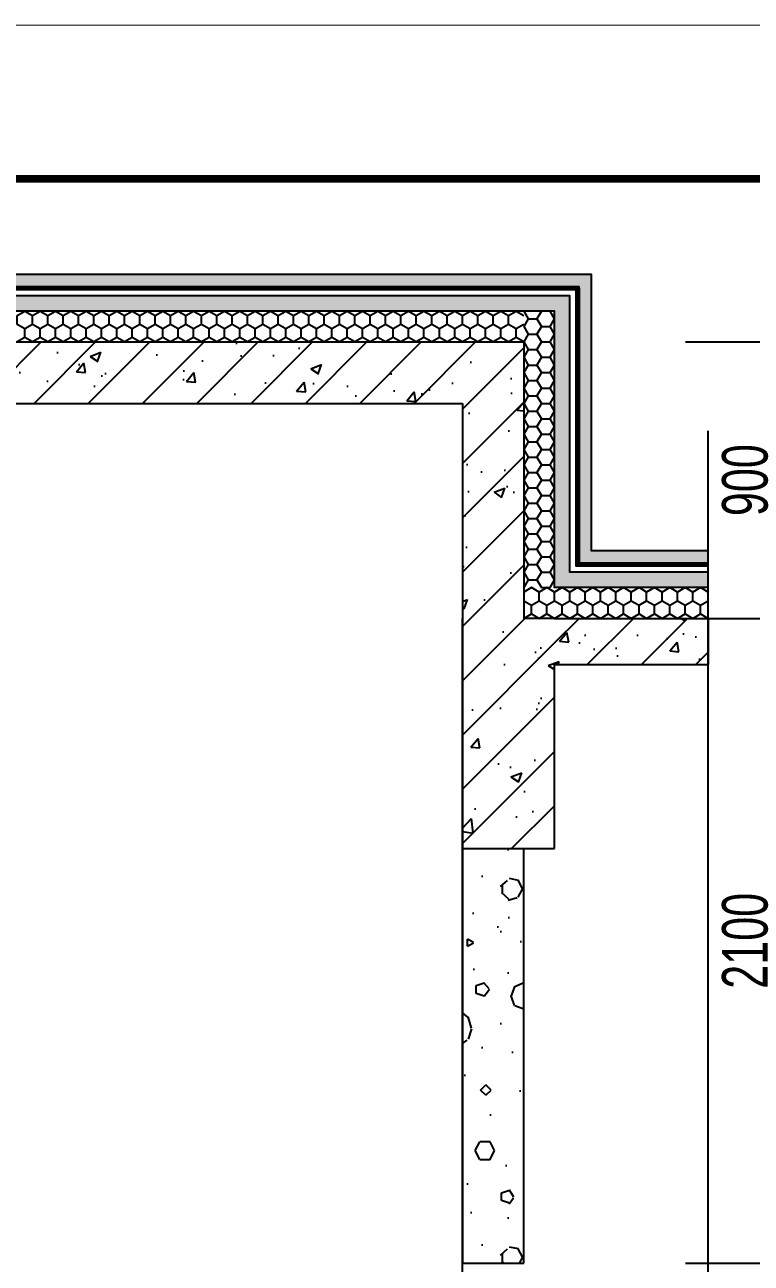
# Model space of a CAD drawing. Extents: x -26219 to 315419, y -160410 to -120810.
# Drawn here: x 289746 to 292111, y -130394 to -126361 of the extents above; entities that cross this region are included whole.
import ezdxf

# ---------------------------------------------------------------- set-up
doc = ezdxf.new("R2010")
doc.units = 0
doc.header["$LTSCALE"] = 1000
doc.header["$MEASUREMENT"] = 0
for name, color, linetype in [('01-标注_尺寸', 124, 'Continuous'), ('01-标注_符号', 200, 'Continuous'), ('05-填充_天正', 26, 'Continuous'), ('A-O_屋面', 201, 'Continuous'), ('A-O_防水层', 222, 'Continuous'), ('A-SUR_保温', 222, 'Continuous'), ('A_STR-砌块墙', 121, 'Continuous'), ('A_STR-砼墙', 51, 'Continuous'), ('A_STR-砼柱', 51, 'Continuous')]:
    doc.layers.add(name, color=color, linetype=linetype)
doc.styles.add('_TCH_DIM_T3', font='ros.shx', dxfattribs={"width": 0.705882, "bigfont": 'jd.shx'})
doc.dimstyles.new('_TCH_ARCH&&50', dxfattribs={"dimtxt": 148.75, "dimasz": 50, "dimexe": 125, "dimexo": 150, "dimgap": 63.125, "dimtad": 1, "dimdec": 0, "dimzin": 0, "dimdsep": 46, "dimtxsty": '_TCH_DIM_T3', "dimblk": 'ARCHTICK', "dimcen": 0.09, "dimclrt": 7, "dimazin": 2, "dimtfac": 1, "dimtdec": 0, "dimtix": 1, "dimtmove": 2, "dimatfit": 3, "dimfxl": 0, "dimtolj": 1, "dimtzin": 0, "dimarcsym": 0})
pattern_1 = [(45, (0, 0), (-88.38835, 88.38835), []), (50, (0, 0), (358.6301, -31.37607), [37.5, -412.5]), (355, (0, 0), (-69.37567, 376.09607), [30, -330]), (100.4514, (29.9, -2.6), (289.2547, 344.71977), [31.8701, -350.57106]), (46.1842, (0, 100), (533.6205, -82.7595), [56.25, -618.75]), (96.6356, (44.47, 93.1), (467.33135, 487.0589), [47.8051, -525.8565]), (351.1842, (0, 100), (467.331, 487.0593), [45, -495]), (21, (50, 75), (298.45353, -201.30945), [37.5, -412.5]), (326, (50, 75), (121.65767, 362.57502), [30, -330]), (71.4514, (74.87, 58.22), (420.1113, 161.26525), [31.8701, -350.57106]), (37.5, (0, 0), (6.07993, 166.446927), [0, -326, 0, -335, 0, -331.25]), (7.5, (0, 0), (131.53477, 197.20586), [0, -191, 0, -318.5, 0, -126.25]), (327.5, (-111.5, 0), (266.91122, -11.277436), [0, -125, 0, -390, 0, -517.5]), (317.5, (-161.5, 0), (291.59308, 50.05249), [0, -162.5, 0, -259, 0, -367.5])]

# ---------------------------------------------------------------- blocks, each defined once
blk = doc.blocks.new('图框-A1')
for points, const_width in [([(0, 0), (841, 0), (841, 594), (0, 594)], 0.05), ([(766, 584), (25, 584), (25, 10), (766, 10)], 0.5)]:
    blk.add_lwpolyline(points, close=True, dxfattribs=dict(const_width=const_width))
blk = doc.blocks.new('_ArchTick')
at = {"color": 0, "linetype": 'ByBlock', "const_width": 0.4}
blk.add_lwpolyline([(-0.5, -0.5), (0.5, 0.5)], dxfattribs=at)
blk = doc.blocks.new('*D1033')
at = {"layer": '01-标注_尺寸', "color": 0, "lineweight": -2, "transparency": 16777216}
for p, q in [((291896.6, -130394.1), (292353.8, -130394.1)), ((292228.8, -132794.1), (292228.8, -130394.1)), ((291896.6, -132794.1), (292353.8, -132794.1))]:
    blk.add_line(p, q, dxfattribs=at)
at = {"layer": 'Defpoints', "color": 0, "transparency": 16777216}
for p in [(291746.6, -130394.1), (292228.8, -130394.1), (291746.6, -132794.1)]:
    blk.add_point(p, dxfattribs=at)
at = {"layer": '01-标注_尺寸', "color": 0, "lineweight": -2, "transparency": 16777216, "xscale": 50, "yscale": 50, "zscale": 50}
for p, rotation in [((292228.8, -130394.1), 90), ((292228.8, -132794.1), 270)]:
    blk.add_blockref('_ArchTick', p, dxfattribs=dict(at, rotation=rotation))
at = {"layer": '01-标注_尺寸', "color": 7, "transparency": 16777216, "insert": (292091.3, -131594.1), "char_height": 148.75, "attachment_point": 5, "rotation": 90, "style": '_TCH_DIM_T3'}
blk.add_mtext('\\A1;2400', dxfattribs=at)
blk = doc.blocks.new('*D1034')
at = {"layer": '01-标注_尺寸', "color": 0, "lineweight": -2, "transparency": 16777216}
for p, q in [((291896.6, -128294.1), (292353.8, -128294.1)), ((292228.8, -130394.1), (292228.8, -128294.1)), ((291896.6, -130394.1), (292353.8, -130394.1))]:
    blk.add_line(p, q, dxfattribs=at)
at = {"layer": 'Defpoints', "color": 0, "transparency": 16777216}
for p in [(291746.6, -128294.1), (292228.8, -128294.1), (291746.6, -130394.1)]:
    blk.add_point(p, dxfattribs=at)
at = {"layer": '01-标注_尺寸', "color": 0, "lineweight": -2, "transparency": 16777216, "xscale": 50, "yscale": 50, "zscale": 50}
for p, rotation in [((292228.8, -128294.1), 90), ((292228.8, -130394.1), 270)]:
    blk.add_blockref('_ArchTick', p, dxfattribs=dict(at, rotation=rotation))
at = {"layer": '01-标注_尺寸', "color": 7, "transparency": 16777216, "insert": (292091.3, -129344.1), "char_height": 148.75, "attachment_point": 5, "rotation": 90, "style": '_TCH_DIM_T3'}
blk.add_mtext('\\A1;2100', dxfattribs=at)
blk = doc.blocks.new('*D1035')
at = {"layer": '01-标注_尺寸', "color": 0, "lineweight": -2, "transparency": 16777216}
for p, q in [((291896.6, -127394.1), (292353.8, -127394.1)), ((292228.8, -128294.1), (292228.8, -127394.1)), ((291896.6, -128294.1), (292353.8, -128294.1))]:
    blk.add_line(p, q, dxfattribs=at)
at = {"layer": 'Defpoints', "color": 0, "transparency": 16777216}
for p in [(291746.6, -127394.1), (292228.8, -127394.1), (291746.6, -128294.1)]:
    blk.add_point(p, dxfattribs=at)
at = {"layer": '01-标注_尺寸', "color": 0, "lineweight": -2, "transparency": 16777216, "xscale": 50, "yscale": 50, "zscale": 50}
for p, rotation in [((292228.8, -127394.1), 90), ((292228.8, -128294.1), 270)]:
    blk.add_blockref('_ArchTick', p, dxfattribs=dict(at, rotation=rotation))
at = {"layer": '01-标注_尺寸', "color": 7, "transparency": 16777216, "insert": (292091.3, -127844.1), "char_height": 148.75, "attachment_point": 5, "rotation": 90, "style": '_TCH_DIM_T3'}
blk.add_mtext('\\A1;900', dxfattribs=at)
blk = doc.blocks.new('$LinePat$聚苯板')
at = {"color": 0}
for p, q in [((14.8, -8.6), (0, 0)), ((29.7, 0), (14.8, -8.6)), ((14.8, -8.6), (14.8, -25.7)), ((14.8, -25.7), (0, -34.3)), ((0, -34.3), (0, -51.4)), ((29.7, -34.3), (14.8, -25.7)), ((0, -51.4), (14.8, -60)), ((14.8, -60), (29.7, -51.4))]:
    blk.add_line(p, q, dxfattribs=at)
blk = doc.blocks.new('$LinePat$防水层2')
at = {"color": 0}
blk.add_line((0, 0), (600, 0), dxfattribs=at)
blk.add_solid([(150, 0), (450, 0), (150, -100), (450, -100)], dxfattribs=at)

msp = doc.modelspace()

# ---------------------------------------------------------------- hatches: boundary and pattern name
at = {"layer": '05-填充_天正'}
h = msp.add_hatch(dxfattribs=at)
h.set_pattern_fill('钢筋混凝土', color=256, scale=50, style=0)
h.set_pattern_definition(pattern_1)
h.paths.add_polyline_path([(288870.6, -127394.1), (289070.6, -127594.1), (291170.6, -127594.1), (291370.6, -127394.1)])
h = msp.add_hatch(dxfattribs=at)
h.set_pattern_fill('钢筋混凝土', color=256, scale=50, style=0)
h.set_pattern_definition(pattern_1)
h.paths.add_polyline_path([(291170.6, -128294.1), (291370.6, -128294.1), (291370.6, -127394.1), (291170.6, -127594.1)])
h = msp.add_hatch(dxfattribs=at)
h.set_pattern_fill('钢筋混凝土', color=256, scale=50, style=0)
h.set_pattern_definition(pattern_1)
h.paths.add_polyline_path([(291170.6, -129044.1), (291470.6, -129044.1), (291470.6, -128294.1), (291170.6, -128294.1)])
h = msp.add_hatch(dxfattribs=at)
h.set_pattern_fill('钢筋混凝土', color=256, scale=50, style=0)
h.set_pattern_definition(pattern_1)
h.paths.add_polyline_path([(291470.6, -128294.1), (291470.6, -128444.1), (291970.6, -128444.1), (291970.6, -128294.1)])
h = msp.add_hatch(dxfattribs=at)
h.set_pattern_fill('加气混凝土', color=256, scale=50, style=0)
h.set_pattern_definition([(0, (177, -183), (300, 600), [0, -600]), (0, (-174, -264), (300, 600), [0, -600]), (0, (21, -270), (300, 600), [0, -600]), (0, (234, -93), (300, 600), [0, -600]), (0, (-15, -300), (300, 600), [0, -600]), (0, (294, 285), (300, 600), [0, -600]), (0, (111, 237), (300, 600), [0, -600]), (0, (207, 162), (300, 600), [0, -600]), (0, (-282, 150), (300, 600), [0, -600]), (0, (12, 123), (300, 600), [0, -600]), (0, (-102, -30), (300, 600), [0, -600]), (0, (-96, -255), (300, 600), [0, -600]), (0, (129, -279), (300, 600), [0, -600]), (0, (294, -15), (300, 600), [0, -600]), (0, (-267, -108), (300, 600), [0, -600]), (0, (-216, -6), (300, 600), [0, -600]), (0, (18, -48), (300, 600), [0, -600]), (0, (-66, -135), (300, 600), [0, -600]), (0, (-114, 63), (300, 600), [0, -600]), (0, (-39, 288), (300, 600), [0, -600]), (0, (-243, -234), (300, 600), [0, -600]), (0, (87, 165), (300, 600), [0, -600]), (0, (-192, 174), (300, 600), [0, -600]), (0, (-240, 252), (300, 600), [0, -600]), (130.601294, (257.143, 97.143), (-1499.9999834, 1800.000008), [26.3416, -11037.111]), (18.43495, (214.29, 108.57), (1499.999994, 599.999996), [27.1052, -3767.6279]), (90, (214.3, 82.86), (300, 600), [25.7143, -1174.2857]), (161.56505, (240, 74.29), (-1500.000008, 599.999955), [27.1052, -3767.6279]), (53.130102, (240, 74.29), (300, 600), [28.5714, -2971.4285]), (135, (262.86, -231.43), (-300.00004, 599.99996), [24.2437, -1672.8126]), (45, (228.57, -231.43), (300, 600), [24.2437, -1672.8126]), (135, (245.71, -248.57), (-300.00004, 599.99996), [24.2437, -1672.8126]), (45, (245.71, -248.57), (300, 600), [24.2437, -1672.8126]), (116.56505, (-25.7, 171.43), (-5e-05, 1200), [31.9438, -638.8765]), (180, (-40, 200), (-300, 600), [34.2857, -565.7142]), (63.43495, (-88.57, 171.43), (3e-06, 1200), [31.9438, -638.8765]), (116.56505, (-74.3, 142.86), (-5e-05, 1200), [31.9438, -638.8765]), (0, (-74.3, 142.86), (300, 600), [34.2857, -565.7142]), (63.43495, (-40, 142.86), (3e-06, 1200), [31.9438, -638.8765]), (107.102728, (200, -31.429), (-899.9999656, 3000.0000048), [38.8613, -16282.9025]), (143.972626, (188.57, 5.714), (-5699.999928, 4199.999995), [38.8613, -8122.02]), (180, (157.14, 28.6), (-300, 600), [37.1429, -562.8571]), (36.027373, (88.57, 5.714), (5699.999958, 4199.999955), [38.8613, -8122.02]), (71.56505, (77.14, -28.57), (900.000005, 2999.999995), [36.1403, -3758.5928]), (107.102728, (88.571, -65.714), (-899.9999656, 3000.0000048), [38.8613, -16282.9025]), (143.972626, (120, -88.57), (-5699.999928, 4199.999995), [38.8613, -8122.02]), (0, (120, -88.6), (300, 600), [37.1429, -562.8571]), (36.027373, (157.143, -88.57), (5699.999958, 4199.999955), [38.8613, -8122.02]), (71.56505, (188.57, -65.71), (900.000005, 2999.999995), [36.1403, -3758.5928]), (150.255118, (205.714, 248.57), (-900.000002, 599.999993), [23.035, -4814.3196]), (90, (185.7, 237.14), (300, 600), [22.8571, -1177.1427]), (29.74488, (185.714, 237.14), (900, 599.999997), [23.035, -4814.3196]), (116.56505, (65.7, -177.14), (-5e-05, 1200), [31.9438, -638.8765]), (168.690067, (51.43, -148.57), (-2700.000002, 599.999985), [29.1373, -6089.6855]), (41.185925, (0, -162.857), (7499.9999546, 6599.9999423), [30.3718, -12725.802]), (90, (0, -191.43), (300, 600), [28.5714, -1171.4285]), (138.814074, (22.857, -211.429), (-7499.9998667, 6600.000042), [30.3718, -12725.802]), (16.699244, (22.857, -211.429), (9899.9999255, 2999.9999686), [29.8295, -12498.5375]), (60.945396, (51.43, -202.857), (299.9999992, 599.9999947), [29.4161, -12325.3395]), (109.983106, (-185.714, 74.286), (-1500.0000056, 4199.9999889), [33.442, -14012.1975]), (155.556045, (-197.143, 105.714), (-3900.0000149, 1799.9999626), [34.523, -14465.1315]), (24.443955, (-260, 105.714), (3900.000002, 1799.9999913), [34.523, -14465.1315]), (70.016893, (-271.429, 74.286), (1500.0000045, 4199.9999896), [33.442, -14012.1975]), (109.983106, (-260, 42.857), (-1500.0000056, 4199.9999889), [33.442, -14012.1975]), (160.016893, (-228.57, 31.43), (-1500.000001, 599.999973), [33.442, -6989.3775]), (19.983107, (-228.57, 31.43), (1499.999992, 599.999999), [33.442, -6989.3775]), (70.016893, (-197.143, 42.857), (1500.0000045, 4199.9999896), [33.442, -14012.1975]), (122.005383, (37.14, 20), (-300.00004, 599.99997), [26.9542, -5633.434]), (18.43495, (-2.86, 34.29), (1499.999994, 599.999996), [27.1052, -3767.6279]), (90, (-2.86, 8.57), (300, 600), [25.7143, -1174.2857]), (161.56505, (22.86, 0), (-1500.000008, 599.999955), [27.1052, -3767.6279]), (54.462322, (22.857, 0), (2099.999997, 2999.9999955), [24.5781, -10298.2115]), (116.56505, (-137.14, -125.7), (-5e-05, 1200), [31.9438, -638.8765]), (180, (-151.4, -97.14), (-300, 600), [31.4286, -568.5714]), (59.036243, (-200, -125.714), (300.000001, 599.999997), [33.3197, -6963.822]), (120.963756, (-182.857, -154.286), (-300.000041, 599.9999724), [33.3197, -6963.822]), (0, (-182.86, -154.3), (300, 600), [31.4286, -568.5714]), (63.43495, (-151.43, -154.3), (3e-06, 1200), [31.9438, -638.8765])])
h.paths.add_polyline_path([(291370.6, -129044.1), (291170.6, -129044.1), (291170.6, -130394.1), (291370.6, -130394.1)])
at = {"layer": 'A-SUR_保温'}
h = msp.add_hatch(dxfattribs=at)
h.set_pattern_fill('混凝土', color=26, scale=15)
h.set_pattern_definition([(50, (0, 600), (107.589027, -9.41282), [11.25, -123.75]), (355, (0, 600), (-20.8127, 112.82882), [9, -99]), (100.4514, (8.97, 599.22), (86.776407, 103.41593), [9.56103, -105.171317]), (46.1842, (0, 630), (160.08616, -24.82785), [16.875, -185.625]), (96.6356, (13.34, 627.93), (140.199406, 146.11768), [14.34154, -157.75695]), (351.1842, (0, 630), (140.19929, 146.11779), [13.5, -148.5]), (21, (15, 622.5), (89.536058, -60.392834), [11.25, -123.75]), (326, (15, 622.5), (36.4973, 108.772507), [9, -99]), (71.4514, (22.46, 617.47), (126.033394, 48.379575), [9.56103, -105.171317]), (37.5, (0, 600), (1.8239783, 49.934078), [0, -97.8, 0, -100.5, 0, -99.375]), (7.5, (0, 600), (39.460431, 59.161757), [0, -57.3, 0, -95.55, 0, -37.875]), (327.5, (-33.45, 600), (80.0733654, -3.383231), [0, -37.5, 0, -117, 0, -155.25]), (317.5, (-48.45, 600), (87.477925, 15.015747), [0, -48.75, 0, -77.7, 0, -110.25])])
h.paths.add_polyline_path([(291970.6, -128074.1), (291590.6, -128074.1), (291590.6, -127174.1), (288650.6, -127174.1), (288650.6, -128074.1), (287970.6, -128074.1), (287970.6, -128114.1), (288690.6, -128114.1), (288690.6, -127214.1), (291550.6, -127214.1), (291550.6, -128114.1), (291970.6, -128114.1)])
h = msp.add_hatch(dxfattribs=at)
h.set_pattern_fill('加气混凝土', color=26, scale=20)
h.set_pattern_definition([(0, (70.8, 526.8), (120, 240), [0, -240]), (0, (-69.6, 494.4), (120, 240), [0, -240]), (0, (8.4, 492), (120, 240), [0, -240]), (0, (93.6, 562.8), (120, 240), [0, -240]), (0, (-6, 480), (120, 240), [0, -240]), (0, (117.6, 714), (120, 240), [0, -240]), (0, (44.4, 694.8), (120, 240), [0, -240]), (0, (82.8, 664.8), (120, 240), [0, -240]), (0, (-112.8, 660), (120, 240), [0, -240]), (0, (4.8, 649.2), (120, 240), [0, -240]), (0, (-40.8, 588), (120, 240), [0, -240]), (0, (-38.4, 498), (120, 240), [0, -240]), (0, (51.6, 488.4), (120, 240), [0, -240]), (0, (117.6, 594), (120, 240), [0, -240]), (0, (-106.8, 556.8), (120, 240), [0, -240]), (0, (-86.4, 597.6), (120, 240), [0, -240]), (0, (7.2, 580.8), (120, 240), [0, -240]), (0, (-26.4, 546), (120, 240), [0, -240]), (0, (-45.6, 625.2), (120, 240), [0, -240]), (0, (-15.6, 715.2), (120, 240), [0, -240]), (0, (-97.2, 506.4), (120, 240), [0, -240]), (0, (34.8, 666), (120, 240), [0, -240]), (0, (-76.8, 669.6), (120, 240), [0, -240]), (0, (-96, 700.8), (120, 240), [0, -240]), (130.601294, (102.857, 638.857), (-599.99999337, 720.00000315), [10.53662, -4414.8444]), (18.434949, (85.714, 643.43), (599.999998, 239.9999982), [10.8421, -1507.05116]), (90, (85.71, 633.14), (120, 240), [10.28571, -469.71426]), (161.565051, (96, 629.714), (-600.000003, 239.999982), [10.8421, -1507.05116]), (53.130102, (96, 629.714), (120, 240), [11.42857, -1188.5714]), (135, (105.14, 507.43), (-120.000015, 239.999984), [9.69746, -669.12504]), (45, (91.43, 507.43), (120, 240), [9.69746, -669.12504]), (135, (98.286, 500.57), (-120.000015, 239.999984), [9.69746, -669.12504]), (45, (98.286, 500.57), (120, 240), [9.69746, -669.12504]), (116.56505, (-10.29, 668.57), (-2e-05, 479.99999), [12.77753, -255.5506]), (180, (-16, 680), (-120, 240), [13.71429, -226.2857]), (63.43495, (-35.43, 668.57), (1e-06, 480), [12.77753, -255.5506]), (116.56505, (-29.71, 657.14), (-2e-05, 479.99999), [12.77753, -255.5506]), (0, (-29.71, 657.14), (120, 240), [13.71429, -226.2857]), (63.43495, (-16, 657.14), (1e-06, 480), [12.77753, -255.5506]), (107.102728, (80, 587.429), (-359.99998624, 1200.00000194), [15.54454, -6513.161]), (143.972626, (75.429, 602.286), (-2279.9999711, 1679.9999981), [15.54454, -3248.808]), (180, (62.86, 611.43), (-120, 240), [14.85714, -225.14284]), (36.027373, (35.429, 602.286), (2279.99998315, 1679.9999819), [15.54454, -3248.808]), (71.565051, (30.857, 588.57), (360.000002, 1199.999998), [14.45613, -1503.43712]), (107.102728, (35.429, 573.714), (-359.99998624, 1200.00000194), [15.54454, -6513.161]), (143.972626, (48, 564.571), (-2279.9999711, 1679.9999981), [15.54454, -3248.808]), (0, (48, 564.57), (120, 240), [14.85714, -225.14284]), (36.027373, (62.857, 564.571), (2279.99998315, 1679.9999819), [15.54454, -3248.808]), (71.565051, (75.43, 573.714), (360.000002, 1199.999998), [14.45613, -1503.43712]), (150.255118, (82.286, 699.43), (-360.0000009, 239.999997), [9.214, -1925.72784]), (90, (74.29, 694.86), (120, 240), [9.14286, -470.8571]), (29.744881, (74.286, 694.857), (360.0000002, 239.999999), [9.214, -1925.72784]), (116.56505, (26.29, 529.14), (-2e-05, 479.99999), [12.77753, -255.5506]), (168.690067, (20.571, 540.571), (-1080.0000008, 239.999994), [11.6549, -2435.8742]), (41.185925, (0, 534.857), (2999.99998182, 2639.9999769), [12.14874, -5090.3208]), (90, (0, 523.43), (120, 240), [11.42857, -468.5714]), (138.814074, (9.143, 515.429), (-2999.99994668, 2640.0000168), [12.14874, -5090.3208]), (16.699244, (9.143, 515.429), (3959.9999702, 1199.99998743), [11.93178, -4999.415]), (60.945396, (20.571, 518.857), (119.9999997, 239.99999788), [11.76643, -4930.1358]), (109.983106, (-74.286, 629.714), (-600.00000226, 1679.99999555), [13.3768, -5604.879]), (155.556045, (-78.857, 642.286), (-1560.00000595, 719.99998504), [13.8092, -5786.0526]), (24.4439547, (-104, 642.286), (1560.00000078, 719.99999654), [13.8092, -5786.0526]), (70.0168934, (-108.571, 629.714), (600.0000018, 1679.99999583), [13.3768, -5604.879]), (109.983106, (-104, 617.143), (-600.00000226, 1679.99999555), [13.3768, -5604.879]), (160.016893, (-91.429, 612.571), (-600.0000004, 239.9999891), [13.3768, -2795.751]), (19.9831065, (-91.429, 612.571), (599.9999967, 239.9999996), [13.3768, -2795.751]), (70.0168934, (-78.857, 617.143), (600.0000018, 1679.99999583), [13.3768, -5604.879]), (122.005383, (14.857, 608), (-120.0000161, 239.9999877), [10.7817, -2253.3736]), (18.434949, (-1.143, 613.714), (599.999998, 239.9999982), [10.8421, -1507.05116]), (90, (-1.14, 603.43), (120, 240), [10.28571, -469.71426]), (161.565051, (9.143, 600), (-600.000003, 239.999982), [10.8421, -1507.05116]), (54.462322, (9.143, 600), (839.9999988, 1199.9999982), [9.83123, -4119.2846]), (116.56505, (-54.86, 549.71), (-2e-05, 479.99999), [12.77753, -255.5506]), (180, (-60.57, 561.14), (-120, 240), [12.57143, -227.42856]), (59.0362434, (-80, 549.714), (120.0000004, 239.9999988), [13.3279, -2785.5288]), (120.963756, (-73.143, 538.286), (-120.0000164, 239.999989), [13.3279, -2785.5288]), (0, (-73.14, 538.29), (120, 240), [12.57143, -227.42856]), (63.43495, (-60.57, 538.29), (1e-06, 480), [12.77753, -255.5506])])
h.paths.add_polyline_path([(291970.6, -128144.1), (291520.6, -128144.1), (291520.6, -127244.1), (288720.6, -127244.1), (288720.6, -128144.1), (287970.6, -128144.1), (287970.6, -128194.1), (288770.6, -128194.1), (288770.6, -127294.1), (291470.6, -127294.1), (291470.6, -128194.1), (291970.6, -128194.1)])

# ---------------------------------------------------------------- linework, layer by layer
msp.add_line((291170.6, -148644.1), (291170.6, -128294.1))
at = {"layer": '01-标注_符号'}
msp.add_lwpolyline([(291970.6, -149194.1), (291970.6, -138494.9), (291865.6, -138456.7), (292075.6, -138419.7), (291970.6, -138382.4), (291970.6, -127683.3)], dxfattribs=at)
at = {"layer": 'A-O_屋面'}
for points in [[(291970.6, -128074.1), (291590.6, -128074.1), (291590.6, -127174.1), (288650.6, -127174.1), (288650.6, -128074.1), (287770.6, -128074.1)], [(291970.6, -128114.1), (291550.6, -128114.1), (291550.6, -127214.1), (288690.6, -127214.1), (288690.6, -128114.1), (287770.6, -128114.1)], [(291970.6, -128119.1), (291545.6, -128119.1), (291545.6, -127219.1), (288695.6, -127219.1), (288695.6, -128119.1), (287770.6, -128119.1)], [(291970.6, -128124.1), (291540.6, -128124.1), (291540.6, -127224.1), (288700.6, -127224.1), (288700.6, -128124.1), (287770.6, -128124.1)], [(291970.6, -128144.1), (291520.6, -128144.1), (291520.6, -127244.1), (288720.6, -127244.1), (288720.6, -128144.1), (287770.6, -128144.1)], [(291970.6, -128194.1), (291470.6, -128194.1), (291470.6, -127294.1), (288770.6, -127294.1), (288770.6, -128194.1), (287770.6, -128194.1)]]:
    msp.add_lwpolyline(points, dxfattribs=at)
at = {"layer": 'A_STR-砌块墙'}
for p, q in [((291170.6, -129044.1), (291170.6, -130394.1)), ((291370.6, -130394.1), (291370.6, -129044.1)), ((291170.6, -130394.1), (291370.6, -130394.1))]:
    msp.add_line(p, q, dxfattribs=at)
at = {"layer": 'A_STR-砼墙'}
for p, q in [((288870.6, -127394.1), (291370.6, -127394.1)), ((291370.6, -127394.1), (291370.6, -128294.1)), ((289070.6, -127594.1), (291170.6, -127594.1)), ((291170.6, -127594.1), (291170.6, -128294.1)), ((291470.6, -128294.1), (291970.6, -128294.1)), ((291970.6, -128294.1), (291970.6, -128444.1)), ((291470.6, -128444.1), (291970.6, -128444.1))]:
    msp.add_line(p, q, dxfattribs=at)
at = {"layer": 'A_STR-砼柱'}
for p, q in [((291170.6, -128294.1), (291170.6, -129044.1)), ((291470.6, -128294.1), (291370.6, -128294.1)), ((291470.6, -129044.1), (291470.6, -128444.1)), ((291170.6, -129044.1), (291470.6, -129044.1))]:
    msp.add_line(p, q, dxfattribs=at)

# ---------------------------------------------------------------- block references
at = {"xscale": 50, "yscale": 50, "zscale": 50}
msp.add_blockref('图框-A1', (273367.6, -156062.5), dxfattribs=at)
at = {"layer": 'A-O_防水层'}
for p, xscale, yscale, zscale in [((289727.9, -127219.1), 0.05035460992918948, 0.05, 0.05), ((289745.6, -127214.1), 0.05000000000011132, 0.05000000000011132, 0.05000000000011132), ((289758.1, -127219.1), 0.05035460992918948, 0.05, 0.05), ((289775.6, -127214.1), 0.05000000000011132, 0.05000000000011132, 0.05000000000011132), ((289788.3, -127219.1), 0.05035460992918948, 0.05, 0.05), ((289805.6, -127214.1), 0.05000000000011132, 0.05000000000011132, 0.05000000000011132), ((289818.5, -127219.1), 0.05035460992918948, 0.05, 0.05), ((289835.6, -127214.1), 0.05000000000011132, 0.05000000000011132, 0.05000000000011132), ((289848.7, -127219.1), 0.05035460992918948, 0.05, 0.05), ((289865.6, -127214.1), 0.05000000000011132, 0.05000000000011132, 0.05000000000011132), ((289878.9, -127219.1), 0.05035460992918948, 0.05, 0.05), ((289895.6, -127214.1), 0.05000000000011132, 0.05000000000011132, 0.05000000000011132), ((289909.1, -127219.1), 0.05035460992918948, 0.05, 0.05), ((289925.6, -127214.1), 0.05000000000011132, 0.05000000000011132, 0.05000000000011132), ((289939.3, -127219.1), 0.05035460992918948, 0.05, 0.05), ((289955.6, -127214.1), 0.05000000000011132, 0.05000000000011132, 0.05000000000011132), ((289969.6, -127219.1), 0.05035460992918948, 0.05, 0.05), ((289985.6, -127214.1), 0.05000000000011132, 0.05000000000011132, 0.05000000000011132), ((289999.8, -127219.1), 0.05035460992918948, 0.05, 0.05), ((290015.6, -127214.1), 0.05000000000011132, 0.05000000000011132, 0.05000000000011132), ((290030, -127219.1), 0.05035460992918948, 0.05, 0.05), ((290045.6, -127214.1), 0.05000000000011132, 0.05000000000011132, 0.05000000000011132), ((290060.2, -127219.1), 0.05035460992918948, 0.05, 0.05), ((290075.6, -127214.1), 0.05000000000011132, 0.05000000000011132, 0.05000000000011132), ((290090.4, -127219.1), 0.05035460992918948, 0.05, 0.05), ((290105.6, -127214.1), 0.05000000000011132, 0.05000000000011132, 0.05000000000011132), ((290120.6, -127219.1), 0.05035460992918948, 0.05, 0.05), ((290135.6, -127214.1), 0.05000000000011132, 0.05000000000011132, 0.05000000000011132), ((290150.8, -127219.1), 0.05035460992918948, 0.05, 0.05), ((290165.6, -127214.1), 0.05000000000011132, 0.05000000000011132, 0.05000000000011132), ((290181.1, -127219.1), 0.05035460992918948, 0.05, 0.05), ((290195.6, -127214.1), 0.05000000000011132, 0.05000000000011132, 0.05000000000011132), ((290211.3, -127219.1), 0.05035460992918948, 0.05, 0.05), ((290225.6, -127214.1), 0.05000000000011132, 0.05000000000011132, 0.05000000000011132), ((290241.5, -127219.1), 0.05035460992918948, 0.05, 0.05), ((290255.6, -127214.1), 0.05000000000011132, 0.05000000000011132, 0.05000000000011132), ((290271.7, -127219.1), 0.05035460992918948, 0.05, 0.05), ((290285.6, -127214.1), 0.05000000000011132, 0.05000000000011132, 0.05000000000011132), ((290301.9, -127219.1), 0.05035460992918948, 0.05, 0.05), ((290315.6, -127214.1), 0.05000000000011132, 0.05000000000011132, 0.05000000000011132), ((290332.1, -127219.1), 0.05035460992918948, 0.05, 0.05), ((290345.6, -127214.1), 0.05000000000011132, 0.05000000000011132, 0.05000000000011132), ((290362.3, -127219.1), 0.05035460992918948, 0.05, 0.05), ((290375.6, -127214.1), 0.05000000000011132, 0.05000000000011132, 0.05000000000011132), ((290392.5, -127219.1), 0.05035460992918948, 0.05, 0.05), ((290405.6, -127214.1), 0.05000000000011132, 0.05000000000011132, 0.05000000000011132), ((290422.8, -127219.1), 0.05035460992918948, 0.05, 0.05), ((290435.6, -127214.1), 0.05000000000011132, 0.05000000000011132, 0.05000000000011132), ((290453, -127219.1), 0.05035460992918948, 0.05, 0.05), ((290465.6, -127214.1), 0.05000000000011132, 0.05000000000011132, 0.05000000000011132), ((290483.2, -127219.1), 0.05035460992918948, 0.05, 0.05), ((290495.6, -127214.1), 0.05000000000011132, 0.05000000000011132, 0.05000000000011132), ((290513.4, -127219.1), 0.05035460992918948, 0.05, 0.05), ((290525.6, -127214.1), 0.05000000000011132, 0.05000000000011132, 0.05000000000011132), ((290543.6, -127219.1), 0.05035460992918948, 0.05, 0.05), ((290555.6, -127214.1), 0.05000000000011132, 0.05000000000011132, 0.05000000000011132), ((290573.8, -127219.1), 0.05035460992918948, 0.05, 0.05), ((290585.6, -127214.1), 0.05000000000011132, 0.05000000000011132, 0.05000000000011132), ((290604, -127219.1), 0.05035460992918948, 0.05, 0.05), ((290615.6, -127214.1), 0.05000000000011132, 0.05000000000011132, 0.05000000000011132), ((290634.2, -127219.1), 0.05035460992918948, 0.05, 0.05), ((290645.6, -127214.1), 0.05000000000011132, 0.05000000000011132, 0.05000000000011132), ((290664.5, -127219.1), 0.05035460992918948, 0.05, 0.05), ((290675.6, -127214.1), 0.05000000000011132, 0.05000000000011132, 0.05000000000011132), ((290694.7, -127219.1), 0.05035460992918948, 0.05, 0.05), ((290705.6, -127214.1), 0.05000000000011132, 0.05000000000011132, 0.05000000000011132), ((290724.9, -127219.1), 0.05035460992918948, 0.05, 0.05), ((290735.6, -127214.1), 0.05000000000011132, 0.05000000000011132, 0.05000000000011132), ((290755.1, -127219.1), 0.05035460992918948, 0.05, 0.05), ((290765.6, -127214.1), 0.05000000000011132, 0.05000000000011132, 0.05000000000011132), ((290785.3, -127219.1), 0.05035460992918948, 0.05, 0.05), ((290795.6, -127214.1), 0.05000000000011132, 0.05000000000011132, 0.05000000000011132), ((290815.5, -127219.1), 0.05035460992918948, 0.05, 0.05), ((290825.6, -127214.1), 0.05000000000011132, 0.05000000000011132, 0.05000000000011132), ((290845.7, -127219.1), 0.05035460992918948, 0.05, 0.05), ((290855.6, -127214.1), 0.05000000000011132, 0.05000000000011132, 0.05000000000011132), ((290875.9, -127219.1), 0.05035460992918948, 0.05, 0.05), ((290885.6, -127214.1), 0.05000000000011132, 0.05000000000011132, 0.05000000000011132), ((290906.2, -127219.1), 0.05035460992918948, 0.05, 0.05), ((290915.6, -127214.1), 0.05000000000011132, 0.05000000000011132, 0.05000000000011132), ((290936.4, -127219.1), 0.05035460992918948, 0.05, 0.05), ((290945.6, -127214.1), 0.05000000000011132, 0.05000000000011132, 0.05000000000011132), ((290966.6, -127219.1), 0.05035460992918948, 0.05, 0.05), ((290975.6, -127214.1), 0.05000000000011132, 0.05000000000011132, 0.05000000000011132), ((290996.8, -127219.1), 0.05035460992918948, 0.05, 0.05), ((291005.6, -127214.1), 0.05000000000011132, 0.05000000000011132, 0.05000000000011132), ((291027, -127219.1), 0.05035460992918948, 0.05, 0.05), ((291035.6, -127214.1), 0.05000000000011132, 0.05000000000011132, 0.05000000000011132), ((291057.2, -127219.1), 0.05035460992918948, 0.05, 0.05), ((291065.6, -127214.1), 0.05000000000011132, 0.05000000000011132, 0.05000000000011132), ((291087.4, -127219.1), 0.05035460992918948, 0.05, 0.05), ((291095.6, -127214.1), 0.05000000000011132, 0.05000000000011132, 0.05000000000011132), ((291117.6, -127219.1), 0.05035460992918948, 0.05, 0.05), ((291125.6, -127214.1), 0.05000000000011132, 0.05000000000011132, 0.05000000000011132), ((291147.9, -127219.1), 0.05035460992918948, 0.05, 0.05), ((291155.6, -127214.1), 0.05000000000011132, 0.05000000000011132, 0.05000000000011132), ((291178.1, -127219.1), 0.05035460992918948, 0.05, 0.05), ((291185.6, -127214.1), 0.05000000000011132, 0.05000000000011132, 0.05000000000011132), ((291208.3, -127219.1), 0.05035460992918948, 0.05, 0.05), ((291215.6, -127214.1), 0.05000000000011132, 0.05000000000011132, 0.05000000000011132), ((291238.5, -127219.1), 0.05035460992918948, 0.05, 0.05), ((291245.6, -127214.1), 0.05000000000011132, 0.05000000000011132, 0.05000000000011132), ((291268.7, -127219.1), 0.05035460992918948, 0.05, 0.05), ((291275.6, -127214.1), 0.05000000000011132, 0.05000000000011132, 0.05000000000011132), ((291298.9, -127219.1), 0.05035460992918948, 0.05, 0.05), ((291305.6, -127214.1), 0.05000000000011132, 0.05000000000011132, 0.05000000000011132), ((291329.1, -127219.1), 0.05035460992918948, 0.05, 0.05), ((291335.6, -127214.1), 0.05000000000011132, 0.05000000000011132, 0.05000000000011132), ((291359.3, -127219.1), 0.05035460992918948, 0.05, 0.05), ((291365.6, -127214.1), 0.05000000000011132, 0.05000000000011132, 0.05000000000011132), ((291389.6, -127219.1), 0.05035460992918948, 0.05, 0.05), ((291395.6, -127214.1), 0.05000000000011132, 0.05000000000011132, 0.05000000000011132), ((291419.8, -127219.1), 0.05035460992918948, 0.05, 0.05), ((291425.6, -127214.1), 0.05000000000011132, 0.05000000000011132, 0.05000000000011132), ((291450, -127219.1), 0.05035460992918948, 0.05, 0.05), ((291455.6, -127214.1), 0.05000000000011132, 0.05000000000011132, 0.05000000000011132), ((291480.2, -127219.1), 0.05035460992918948, 0.05, 0.05), ((291485.6, -127214.1), 0.05000000000011132, 0.05000000000011132, 0.05000000000011132), ((291510.4, -127219.1), 0.05035460992918948, 0.05, 0.05), ((291515.6, -127214.1), 0.05000000000011132, 0.05000000000011132, 0.05000000000011132)]:
    msp.add_blockref('$LinePat$防水层2', p, dxfattribs=dict(at, xscale=xscale, yscale=yscale, zscale=zscale))
for p, xscale, yscale, zscale, rotation in [((291545.6, -127224.1), 0.04999999999995069, 0.04999999999995069, 0.04999999999995069, 270), ((291550.6, -127219.1), 0.04999999999994988, 0.04999999999994988, 0.04999999999994988, 270), ((291545.6, -127254.1), 0.04999999999995069, 0.04999999999995069, 0.04999999999995069, 270), ((291550.6, -127249.1), 0.04999999999994988, 0.04999999999994988, 0.04999999999994988, 270), ((291545.6, -127284.1), 0.04999999999995069, 0.04999999999995069, 0.04999999999995069, 270), ((291545.6, -127314.1), 0.04999999999995069, 0.04999999999995069, 0.04999999999995069, 270), ((291550.6, -127279.1), 0.04999999999994988, 0.04999999999994988, 0.04999999999994988, 270), ((291550.6, -127309.1), 0.04999999999994988, 0.04999999999994988, 0.04999999999994988, 270), ((291545.6, -127344.1), 0.04999999999995069, 0.04999999999995069, 0.04999999999995069, 270), ((291550.6, -127339.1), 0.04999999999994988, 0.04999999999994988, 0.04999999999994988, 270), ((291545.6, -127374.1), 0.04999999999995069, 0.04999999999995069, 0.04999999999995069, 270), ((291550.6, -127369.1), 0.04999999999994988, 0.04999999999994988, 0.04999999999994988, 270), ((291545.6, -127404.1), 0.04999999999995069, 0.04999999999995069, 0.04999999999995069, 270), ((291545.6, -127434.1), 0.04999999999995069, 0.04999999999995069, 0.04999999999995069, 270), ((291550.6, -127399.1), 0.04999999999994988, 0.04999999999994988, 0.04999999999994988, 270), ((291550.6, -127429.1), 0.04999999999994988, 0.04999999999994988, 0.04999999999994988, 270), ((291545.6, -127464.1), 0.04999999999995069, 0.04999999999995069, 0.04999999999995069, 270), ((291550.6, -127459.1), 0.04999999999994988, 0.04999999999994988, 0.04999999999994988, 270), ((291545.6, -127494.1), 0.04999999999995069, 0.04999999999995069, 0.04999999999995069, 270), ((291550.6, -127489.1), 0.04999999999994988, 0.04999999999994988, 0.04999999999994988, 270), ((291545.6, -127524.1), 0.04999999999995069, 0.04999999999995069, 0.04999999999995069, 270), ((291545.6, -127554.1), 0.04999999999995069, 0.04999999999995069, 0.04999999999995069, 270), ((291550.6, -127519.1), 0.04999999999994988, 0.04999999999994988, 0.04999999999994988, 270), ((291550.6, -127549.1), 0.04999999999994988, 0.04999999999994988, 0.04999999999994988, 270), ((291545.6, -127584.1), 0.04999999999995069, 0.04999999999995069, 0.04999999999995069, 270), ((291550.6, -127579.1), 0.04999999999994988, 0.04999999999994988, 0.04999999999994988, 270), ((291545.6, -127614.1), 0.04999999999995069, 0.04999999999995069, 0.04999999999995069, 270), ((291550.6, -127609.1), 0.04999999999994988, 0.04999999999994988, 0.04999999999994988, 270), ((291545.6, -127644.1), 0.04999999999995069, 0.04999999999995069, 0.04999999999995069, 270), ((291545.6, -127674.1), 0.04999999999995069, 0.04999999999995069, 0.04999999999995069, 270), ((291550.6, -127639.1), 0.04999999999994988, 0.04999999999994988, 0.04999999999994988, 270), ((291550.6, -127669.1), 0.04999999999994988, 0.04999999999994988, 0.04999999999994988, 270), ((291545.6, -127704.1), 0.04999999999995069, 0.04999999999995069, 0.04999999999995069, 270), ((291550.6, -127699.1), 0.04999999999994988, 0.04999999999994988, 0.04999999999994988, 270), ((291545.6, -127734.1), 0.04999999999995069, 0.04999999999995069, 0.04999999999995069, 270), ((291550.6, -127729.1), 0.04999999999994988, 0.04999999999994988, 0.04999999999994988, 270), ((291550.6, -127759.1), 0.04999999999994988, 0.04999999999994988, 0.04999999999994988, 270), ((291545.6, -127764.1), 0.04999999999995069, 0.04999999999995069, 0.04999999999995069, 270), ((291545.6, -127794.1), 0.04999999999995069, 0.04999999999995069, 0.04999999999995069, 270), ((291550.6, -127789.1), 0.04999999999994988, 0.04999999999994988, 0.04999999999994988, 270), ((291545.6, -127824.1), 0.04999999999995069, 0.04999999999995069, 0.04999999999995069, 270), ((291550.6, -127819.1), 0.04999999999994988, 0.04999999999994988, 0.04999999999994988, 270), ((291545.6, -127854.1), 0.04999999999995069, 0.04999999999995069, 0.04999999999995069, 270), ((291550.6, -127849.1), 0.04999999999994988, 0.04999999999994988, 0.04999999999994988, 270), ((291550.6, -127879.1), 0.04999999999994988, 0.04999999999994988, 0.04999999999994988, 270), ((291545.6, -127884.1), 0.04999999999995069, 0.04999999999995069, 0.04999999999995069, 270), ((291545.6, -127914.1), 0.04999999999995069, 0.04999999999995069, 0.04999999999995069, 270), ((291550.6, -127909.1), 0.04999999999994988, 0.04999999999994988, 0.04999999999994988, 270), ((291545.6, -127944.1), 0.04999999999995069, 0.04999999999995069, 0.04999999999995069, 270), ((291550.6, -127939.1), 0.04999999999994988, 0.04999999999994988, 0.04999999999994988, 270), ((291545.6, -127974.1), 0.04999999999995069, 0.04999999999995069, 0.04999999999995069, 270), ((291550.6, -127969.1), 0.04999999999994988, 0.04999999999994988, 0.04999999999994988, 270), ((291550.6, -127999.1), 0.04999999999994988, 0.04999999999994988, 0.04999999999994988, 270), ((291545.6, -128004.1), 0.04999999999995069, 0.04999999999995069, 0.04999999999995069, 270), ((291545.6, -128034.1), 0.04999999999995069, 0.04999999999995069, 0.04999999999995069, 270), ((291550.6, -128029.1), 0.04999999999994988, 0.04999999999994988, 0.04999999999994988, 270), ((291545.6, -128064.1), 0.04999999999995069, 0.04999999999995069, 0.04999999999995069, 270), ((291550.6, -128059.1), 0.04999999999994988, 0.04999999999994988, 0.04999999999994988, 270), ((291545.6, -128094.1), 0.04999999999995069, 0.04999999999995069, 0.04999999999995069, 270), ((291540.6, -128119.1), 0.05119047619039997, 0.05, 0.05, 1.047051619223626e-10), ((291550.6, -128089.1), 0.04999999999994988, 0.04999999999994988, 0.04999999999994988, 270), ((291545.6, -128114.1), 0.05059523809516188, 0.05, 0.05, 1.039751912945833e-10), ((291571.3, -128119.1), 0.05119047619039997, 0.05, 0.05, 1.047051619223626e-10), ((291576, -128114.1), 0.05059523809516188, 0.05, 0.05, 1.039751912945833e-10), ((291602.1, -128119.1), 0.05119047619039997, 0.05, 0.05, 1.047051619223626e-10), ((291606.3, -128114.1), 0.05059523809516188, 0.05, 0.05, 1.039751912945833e-10), ((291632.8, -128119.1), 0.05119047619039997, 0.05, 0.05, 1.047051619223626e-10), ((291636.7, -128114.1), 0.05059523809516188, 0.05, 0.05, 1.039751912945833e-10), ((291663.5, -128119.1), 0.05119047619039997, 0.05, 0.05, 1.047051619223626e-10), ((291667.1, -128114.1), 0.05059523809516188, 0.05, 0.05, 1.039751912945833e-10), ((291694.2, -128119.1), 0.05119047619039997, 0.05, 0.05, 1.047051619223626e-10), ((291697.4, -128114.1), 0.05059523809516188, 0.05, 0.05, 1.039751912945833e-10), ((291724.9, -128119.1), 0.05119047619039997, 0.05, 0.05, 1.047051619223626e-10), ((291727.8, -128114.1), 0.05059523809516188, 0.05, 0.05, 1.039751912945833e-10), ((291755.6, -128119.1), 0.05119047619039997, 0.05, 0.05, 1.047051619223626e-10), ((291758.1, -128114.1), 0.05059523809516188, 0.05, 0.05, 1.039751912945833e-10), ((291786.3, -128119.1), 0.05119047619039997, 0.05, 0.05, 1.047051619223626e-10), ((291788.5, -128114.1), 0.05059523809516188, 0.05, 0.05, 1.039751912945833e-10), ((291817.1, -128119.1), 0.05119047619039997, 0.05, 0.05, 1.047051619223626e-10), ((291818.8, -128114.1), 0.05059523809516188, 0.05, 0.05, 1.039751912945833e-10), ((291847.8, -128119.1), 0.05119047619039997, 0.05, 0.05, 1.047051619223626e-10), ((291849.2, -128114.1), 0.05059523809516188, 0.05, 0.05, 1.039751912945833e-10), ((291878.5, -128119.1), 0.05119047619039997, 0.05, 0.05, 1.047051619223626e-10), ((291879.6, -128114.1), 0.05059523809516188, 0.05, 0.05, 1.039751912945833e-10), ((291909.2, -128119.1), 0.05119047619039997, 0.05, 0.05, 1.047051619223626e-10), ((291909.9, -128114.1), 0.05059523809516188, 0.05, 0.05, 1.039751912945833e-10), ((291939.9, -128119.1), 0.05119047619039997, 0.05, 0.05, 1.047051619223626e-10), ((291940.3, -128114.1), 0.05059523809516188, 0.05, 0.05, 1.039751912945833e-10)]:
    msp.add_blockref('$LinePat$防水层2', p, dxfattribs=dict(at, xscale=xscale, yscale=yscale, zscale=zscale, rotation=rotation))
at = {"layer": 'A-SUR_保温', "color": 26, "yscale": 1.666666666666667, "zscale": 1.666666666666667}
for p, xscale, rotation in [((289720.6, -127394.1), -1.68393828513995, 180), ((289770.6, -127394.1), -1.68393828513995, 180), ((289820.6, -127394.1), -1.68393828513995, 180), ((289870.6, -127394.1), -1.68393828513995, 180), ((289920.6, -127394.1), -1.68393828513995, 180), ((289970.6, -127394.1), -1.68393828513995, 180), ((290020.6, -127394.1), -1.68393828513995, 180), ((290070.6, -127394.1), -1.68393828513995, 180), ((290120.6, -127394.1), -1.68393828513995, 180), ((290170.6, -127394.1), -1.68393828513995, 180), ((290220.6, -127394.1), -1.68393828513995, 180), ((290270.6, -127394.1), -1.68393828513995, 180), ((290320.6, -127394.1), -1.68393828513995, 180), ((290370.6, -127394.1), -1.68393828513995, 180), ((290420.6, -127394.1), -1.68393828513995, 180), ((290470.6, -127394.1), -1.68393828513995, 180), ((290520.6, -127394.1), -1.68393828513995, 180), ((290570.6, -127394.1), -1.68393828513995, 180), ((290620.6, -127394.1), -1.68393828513995, 180), ((290670.6, -127394.1), -1.68393828513995, 180), ((290720.6, -127394.1), -1.68393828513995, 180), ((290770.6, -127394.1), -1.68393828513995, 180), ((290820.6, -127394.1), -1.68393828513995, 180), ((290870.6, -127394.1), -1.68393828513995, 180), ((290920.6, -127394.1), -1.68393828513995, 180), ((290970.6, -127394.1), -1.68393828513995, 180), ((291020.6, -127394.1), -1.68393828513995, 180), ((291070.6, -127394.1), -1.68393828513995, 180), ((291120.6, -127394.1), -1.68393828513995, 180), ((291170.6, -127394.1), -1.68393828513995, 180), ((291220.6, -127394.1), -1.68393828513995, 180), ((291270.6, -127394.1), -1.68393828513995, 180), ((291320.6, -127394.1), -1.68393828513995, 180), ((291370.6, -127344.1), 1.683938285135017, 90), ((291370.6, -127394.1), 1.683938285135017, 90), ((291370.6, -127444.1), 1.683938285135017, 90), ((291370.6, -127494.1), 1.683938285135017, 90), ((291370.6, -127544.1), 1.683938285135017, 90), ((291370.6, -127594.1), 1.683938285135017, 90), ((291370.6, -127644.1), 1.683938285135017, 90), ((291370.6, -127694.1), 1.683938285135017, 90), ((291370.6, -127744.1), 1.683938285135017, 90), ((291370.6, -127794.1), 1.683938285135017, 90), ((291370.6, -127844.1), 1.683938285135017, 90), ((291370.6, -127894.1), 1.683938285135017, 90), ((291370.6, -127944.1), 1.683938285135017, 90), ((291370.6, -127994.1), 1.683938285135017, 90), ((291370.6, -128044.1), 1.683938285135017, 90), ((291370.6, -128094.1), 1.683938285135017, 90), ((291370.6, -128144.1), 1.683938285135017, 90), ((291370.6, -128194.1), 1.683938285135017, 90), ((291420.6, -128294.1), 1.683938285135643, 180), ((291470.6, -128294.1), 1.683938285135643, 180), ((291520.6, -128294.1), 1.683938285135643, 180), ((291570.6, -128294.1), 1.683938285135643, 180), ((291620.6, -128294.1), 1.683938285135643, 180), ((291670.6, -128294.1), 1.683938285135643, 180), ((291720.6, -128294.1), 1.683938285135643, 180), ((291770.6, -128294.1), 1.683938285135643, 180), ((291820.6, -128294.1), 1.683938285135643, 180), ((291870.6, -128294.1), 1.683938285135643, 180), ((291920.6, -128294.1), 1.683938285135643, 180), ((291970.6, -128294.1), 1.683938285135643, 180)]:
    msp.add_blockref('$LinePat$聚苯板', p, dxfattribs=dict(at, xscale=xscale, rotation=rotation))

# ---------------------------------------------------------------- dimensions: what is measured, and where the dimension line sits
at = {"layer": '01-标注_尺寸'}
for p1, p2, picture, middle in [((291746.6, -128294.1), (291746.6, -127394.1), '*D1035', (292091.3, -127844.1)), ((291746.6, -130394.1), (291746.6, -128294.1), '*D1034', (292091.3, -129344.1)), ((291746.6, -132794.1), (291746.6, -130394.1), '*D1033', (292091.3, -131594.1))]:
    dim = msp.add_aligned_dim(p1=p1, p2=p2, distance=-482.2, dimstyle='_TCH_ARCH&&50', dxfattribs=at)
    dim.commit()
    dim.dimension.update_dxf_attribs({"geometry": picture, "text_midpoint": middle})

doc.saveas('drawing.dxf')
